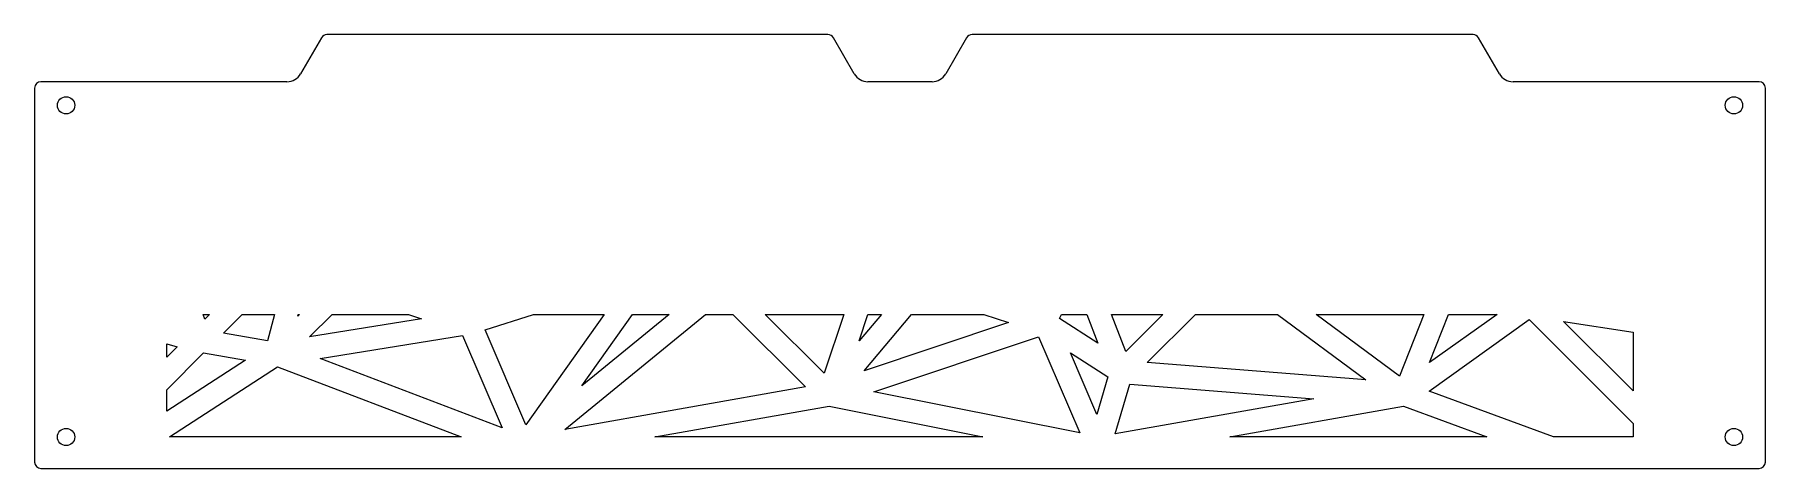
# Model space of a CAD drawing. Header units: millimetres. Extents: x -275 to 275, y -69 to 69.
import ezdxf

# ---------------------------------------------------------------- set-up
doc = ezdxf.new("R2010")
doc.units = ezdxf.units.MM

msp = doc.modelspace()

# ---------------------------------------------------------------- linework, layer by layer
at = {"color": 7, "linetype": 'Continuous', "lineweight": 25}
for p, q in [((-183.83, 68), (-190.47, 56.5)), ((-22.9, 69), (-182.1, 69)), ((-14.53, 56.5), (-21.17, 68)), ((21.17, 68), (14.53, 56.5)), ((182.1, 69), (22.9, 69)), ((190.47, 56.5), (183.83, 68)), ((-275, 52), (-275, -67)), ((-194.8, 54), (-273, 54)), ((10.2, 54), (-10.2, 54)), ((273, 54), (194.8, 54)), ((275, -67), (275, 52)), ((-221.46, -20), (-219.38, -20)), ((-220.94, -21.56), (-221.46, -20)), ((-219.38, -20), (-220.94, -21.56)), ((-214.99, -25.95), (-209.04, -20)), ((-209.04, -20), (-198.76, -20)), ((-198.76, -20), (-200.95, -28.43)), ((-190.81, -20), (-191.34, -20.53)), ((-191.34, -20.53), (-191.2, -20)), ((-191.2, -20), (-190.81, -20)), ((-187.65, -27.18), (-180.46, -20)), ((-152.06, -21.39), (-187.65, -27.18)), ((-180.46, -20), (-156.23, -20)), ((-156.23, -20), (-152.06, -21.39)), ((-131.87, -24.88), (-116.47, -20)), ((-94.01, -20), (-118.88, -55.17)), ((-116.47, -20), (-94.01, -20)), ((-106.52, -56.58), (-61.81, -20)), ((-73.36, -20), (-101.1, -42.7)), ((-101.1, -42.7), (-85.05, -20)), ((-85.05, -20), (-73.36, -20)), ((-61.81, -20), (-53.16, -20)), ((-53.16, -20), (-30.07, -43.09)), ((-42.82, -20), (-17.88, -20)), ((-24.12, -38.7), (-42.82, -20)), ((-17.88, -20), (-24.12, -38.7)), ((-5.89, -20), (-12.98, -28.44)), ((-12.98, -28.44), (-10.17, -20)), ((-11.38, -37.91), (3.66, -20)), ((-10.17, -20), (-5.89, -20)), ((3.66, -20), (26.65, -20)), ((26.65, -20), (34.5, -22.61)), ((50.72, -21.27), (51.32, -20)), ((62.9, -29.16), (50.72, -21.27)), ((51.32, -20), (59.38, -20)), ((59.38, -20), (62.9, -29.16)), ((67.22, -20), (83.51, -20)), ((71.75, -31.76), (67.22, -20)), ((83.51, -20), (71.75, -31.76)), ((78.54, -35.31), (93.86, -20)), ((93.86, -20), (119.97, -20)), ((119.97, -20), (147.98, -40.82)), ((132.23, -20), (166.47, -20)), ((158.71, -39.69), (132.23, -20)), ((166.47, -20), (158.71, -39.69)), ((168.11, -44.43), (199.97, -21.68)), ((189.74, -20), (168.3, -35.31)), ((168.3, -35.31), (174.33, -20)), ((174.33, -20), (189.74, -20)), ((199.97, -21.68), (233, -54.7)), ((-200.95, -28.43), (-214.99, -25.95)), ((-184.26, -34.04), (-139.05, -26.68)), ((-139.05, -26.68), (-126.44, -56.12)), ((-118.88, -55.17), (-131.87, -24.88)), ((34.5, -22.61), (-11.38, -37.91)), ((-8.29, -44.59), (44.03, -27.15)), ((44.03, -27.15), (57.11, -57.67)), ((233, -44.36), (210.88, -22.24)), ((210.88, -22.24), (233, -25.68)), ((233, -25.68), (233, -44.36)), ((-233, -29.42), (-229.66, -30.28)), ((-233, -33.62), (-233, -29.42)), ((-229.66, -30.28), (-233, -33.62)), ((-233, -43.96), (-221.3, -32.26)), ((-221.3, -32.26), (-208.03, -34.6)), ((54.15, -32.21), (66.07, -39.92)), ((62.57, -51.84), (54.15, -32.21)), ((-208.03, -34.6), (-233, -50.81)), ((-232.18, -59), (-197.82, -36.7)), ((-197.82, -36.7), (-139.41, -59)), ((-126.44, -56.12), (-184.26, -34.04)), ((147.98, -40.82), (78.54, -35.31)), ((-233, -50.81), (-233, -43.96)), ((-30.07, -43.09), (-106.52, -56.58)), ((66.07, -39.92), (62.57, -51.84)), ((68.38, -57.99), (73.02, -42.21)), ((73.02, -42.21), (131.5, -46.85)), ((-77.9, -58.96), (-22.56, -49.2)), ((-22.56, -49.2), (26.27, -58.96)), ((57.11, -57.67), (-8.29, -44.59)), ((131.5, -46.85), (68.38, -57.99)), ((104.77, -59), (160.03, -49.25)), ((160.03, -49.25), (186.49, -59)), ((207.65, -59), (168.11, -44.43)), ((233, -54.7), (233, -59)), ((-139.41, -59), (-232.18, -59)), ((26.27, -58.96), (-77.9, -58.96)), ((186.49, -59), (104.77, -59)), ((233, -59), (207.65, -59)), ((-273, -69), (273, -69))]:
    msp.add_line(p, q, dxfattribs=at)
for centre in [(-265, 46.5), (265, 46.5), (-265, -59), (265, -59)]:
    msp.add_circle(centre, 2.75, dxfattribs=at)
for centre, radius, start, end in [((-182.1, 67), 2, 90, 150), ((-22.9, 67), 2, 30, 90), ((22.9, 67), 2, 90, 150), ((182.1, 67), 2, 30, 90), ((-194.8, 59), 5, 270, 330), ((-10.2, 59), 5, 210, 270), ((10.2, 59), 5, 270, 330), ((194.8, 59), 5, 210, 270), ((-273, 52), 2, 90, 180), ((273, 52), 2, 0, 90), ((-273, -67), 2, 180, 270), ((273, -67), 2, 270, 0)]:
    msp.add_arc(centre, radius, start, end, dxfattribs=at)

doc.saveas('drawing.dxf')
